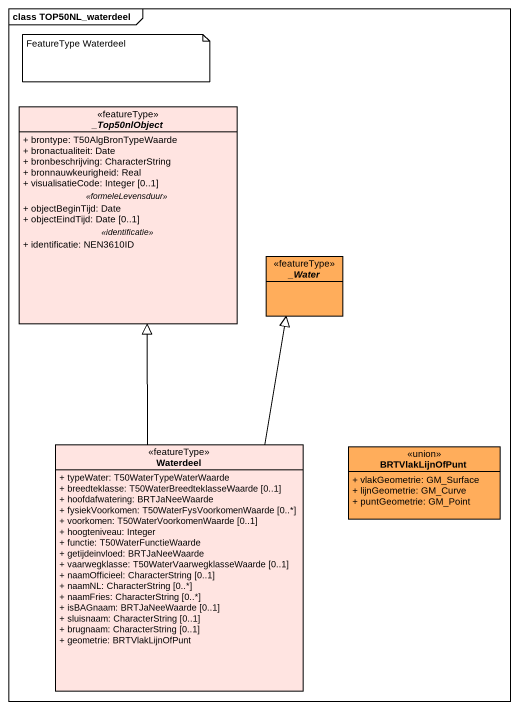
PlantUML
@startuml
mainframe class TOP50NL_waterdeel
hide circle
hide empty members
skinparam classAttributeIconSize 0
abstract class "_Top50nlObject" as Top50nlObject <<featureType>> #FFE4E1 {
  + brontype: T50AlgBronTypeWaarde
  + bronactualiteit: Date
  + bronbeschrijving: CharacterString
  + bronnauwkeurigheid: Real
  + visualisatieCode: Integer [0..1]
  .. <<formeleLevensduur>> ..
  + objectBeginTijd: Date
  + objectEindTijd: Date [0..1]
  .. <<identificatie>> ..
  + identificatie: NEN3610ID
}
abstract class "_Water" as Water <<featureType>> #FFAD5B
class Waterdeel <<featureType>> #FFE4E1 {
  + typeWater: T50WaterTypeWaterWaarde
  + breedteklasse: T50WaterBreedteklasseWaarde [0..1]
  + hoofdafwatering: BRTJaNeeWaarde
  + fysiekVoorkomen: T50WaterFysVoorkomenWaarde [0..*]
  + voorkomen: T50WaterVoorkomenWaarde [0..1]
  + hoogteniveau: Integer
  + functie: T50WaterFunctieWaarde
  + getijdeinvloed: BRTJaNeeWaarde
  + vaarwegklasse: T50WaterVaarwegklasseWaarde [0..1]
  + naamOfficieel: CharacterString [0..1]
  + naamNL: CharacterString [0..*]
  + naamFries: CharacterString [0..*]
  + isBAGnaam: BRTJaNeeWaarde [0..1]
  + sluisnaam: CharacterString [0..1]
  + brugnaam: CharacterString [0..1]
  + geometrie: BRTVlakLijnOfPunt
}
class BRTVlakLijnOfPunt <<union>> #FFAD5B {
  + vlakGeometrie: GM_Surface
  + lijnGeometrie: GM_Curve
  + puntGeometrie: GM_Point
}
Waterdeel -up-|> Top50nlObject
Waterdeel -up-|> Water
note as N1
  FeatureType Waterdeel
end note
@enduml
